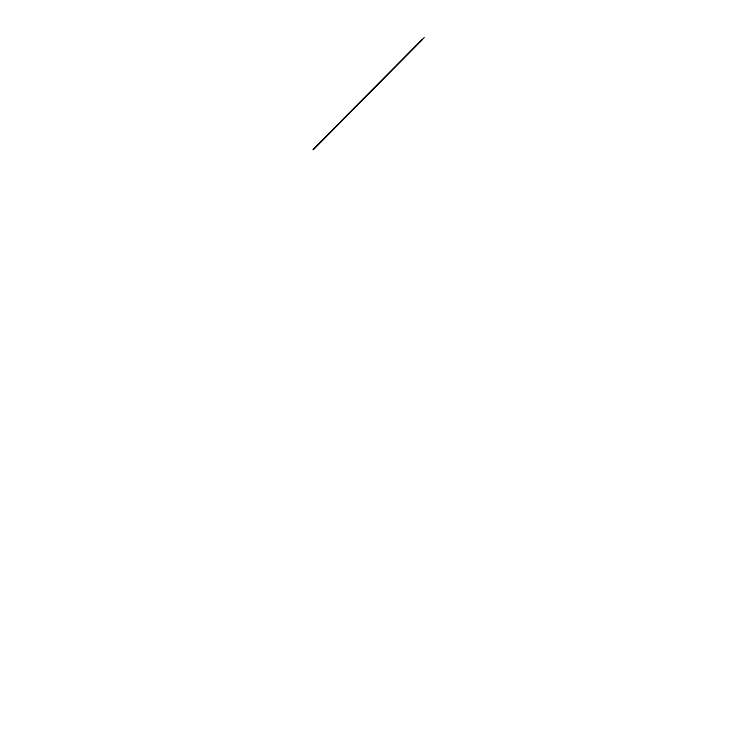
<?xml version="1.0" encoding="UTF-8"?>
<svg xmlns="http://www.w3.org/2000/svg" width="749" height="749" viewBox="0 0 749 749"><rect width="100%" height="100%" fill="white"/><g stroke="black" fill="none" stroke-linecap="round" stroke-linejoin="round"><path stroke-width="1.12" d="M422.286 39.491L313.035 149.781L424.308 37.45"/></g></svg>
